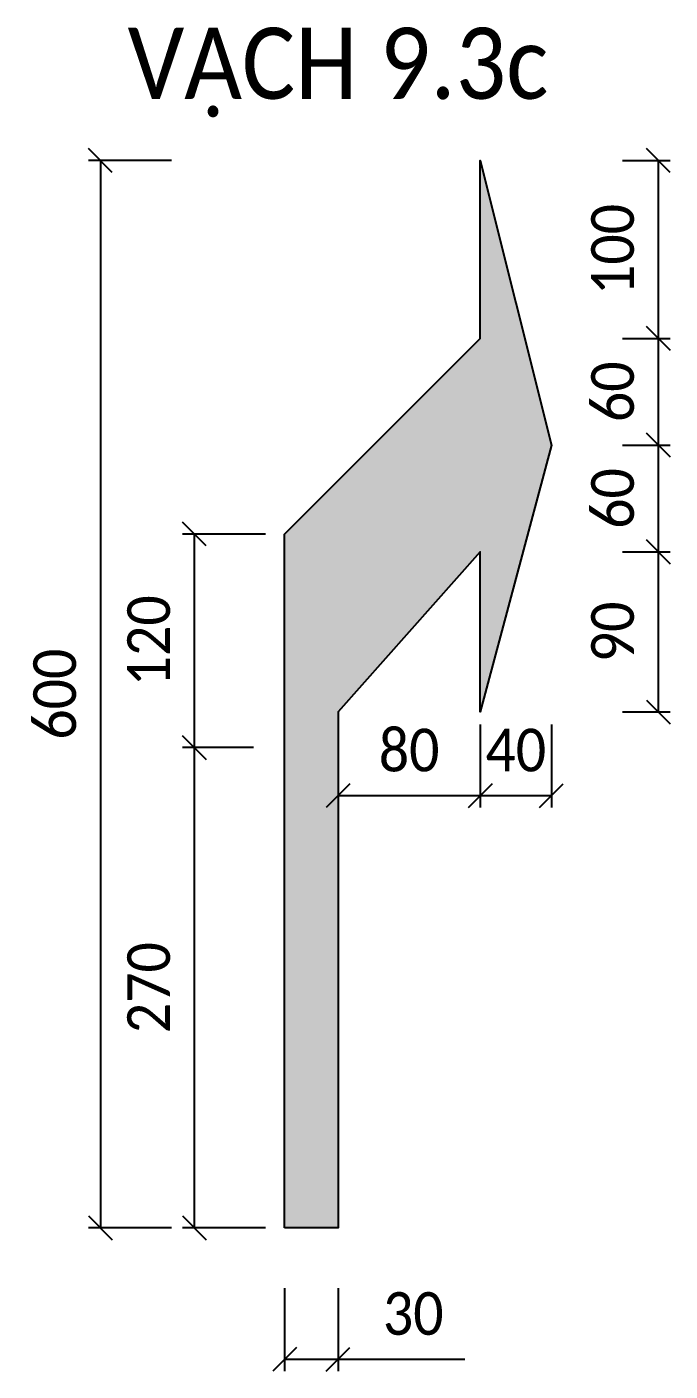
# Model space of a CAD drawing. Header units: metres. Extents: x 933 to 1419, y -2020 to 374.
# Drawn here: x 1054.2 to 1081.4, y -1397.7 to -1341 of the extents above; entities that cross this region are included whole.
import ezdxf
from ezdxf.enums import TextEntityAlignment as Align

# ---------------------------------------------------------------- set-up
doc = ezdxf.new("R2010")
doc.units = ezdxf.units.M
doc.layers.add('ATGT-DIM', color=30, linetype='Continuous')
doc.layers.add('ATGT-Text', color=3, linetype='Continuous')
doc.styles.add('ATGT-Text', font='calibril.ttf', dxfattribs={"width": 0.9})
doc.dimstyles.new('ATGT-DIM', dxfattribs={"dimtxt": 1.8, "dimasz": 1, "dimexe": 0.5, "dimexo": 0.5, "dimgap": 1, "dimtad": 1, "dimdec": 0, "dimlfac": 5, "dimtxsty": 'ATGT-Text', "dimblk": 'OBLIQUE', "dimcen": 0, "dimclrd": 30, "dimclre": 30, "dimclrt": 2, "dimadec": 0, "dimazin": 0, "dimtfac": 1, "dimtdec": 0, "dimtmove": 0, "dimatfit": 3, "dimfxl": 3, "dimfxlon": 1, "dimlwe": -1, "dimarcsym": 2})

# ---------------------------------------------------------------- blocks, each defined once
blk = doc.blocks.new('_Oblique')
at = {"color": 0, "linetype": 'ByBlock', "lineweight": -2}
blk.add_line((-0.5, -0.5), (0.5, 0.5), dxfattribs=at)
blk = doc.blocks.new('*D182')
at = {"layer": 'ATGT-DIM', "color": 30, "transparency": 16777216}
for p, q in [((12.004, -1711.475), (14.008, -1711.475)), ((12.004, -1718.975), (14.008, -1718.975))]:
    blk.add_line(p, q, dxfattribs=at)
at = {"layer": 'ATGT-DIM', "color": 30, "lineweight": -2, "transparency": 16777216}
blk.add_line((13.508, -1711.475), (13.508, -1718.975), dxfattribs=at)
at = {"layer": 'Defpoints', "color": 0, "transparency": 16777216}
for p in [(11.504, -1711.475), (11.504, -1718.975), (13.508, -1718.975)]:
    blk.add_point(p, dxfattribs=at)
at = {"layer": 'ATGT-DIM', "color": 30, "lineweight": -2, "transparency": 16777216}
for p, rotation in [((13.508, -1711.475), 90), ((13.508, -1718.975), 270)]:
    blk.add_blockref('_Oblique', p, dxfattribs=dict(at, rotation=rotation))
at = {"layer": 'ATGT-DIM', "color": 2, "transparency": 16777216, "insert": (11.589, -1715.225), "char_height": 1.8, "attachment_point": 5, "rotation": 90, "style": 'ATGT-Text'}
blk.add_mtext('100', dxfattribs=at)
blk = doc.blocks.new('*D183')
at = {"layer": 'ATGT-DIM', "color": 30, "transparency": 16777216}
for p, q in [((12.004, -1718.975), (14.008, -1718.975)), ((12.004, -1723.475), (14.008, -1723.475))]:
    blk.add_line(p, q, dxfattribs=at)
at = {"layer": 'ATGT-DIM', "color": 30, "lineweight": -2, "transparency": 16777216}
blk.add_line((13.508, -1718.975), (13.508, -1723.475), dxfattribs=at)
at = {"layer": 'Defpoints', "color": 0, "transparency": 16777216}
for p in [(11.504, -1718.975), (11.504, -1723.475), (13.508, -1723.475)]:
    blk.add_point(p, dxfattribs=at)
at = {"layer": 'ATGT-DIM', "color": 30, "lineweight": -2, "transparency": 16777216}
for p, rotation in [((13.508, -1718.975), 90), ((13.508, -1723.475), 270)]:
    blk.add_blockref('_Oblique', p, dxfattribs=dict(at, rotation=rotation))
at = {"layer": 'ATGT-DIM', "color": 2, "transparency": 16777216, "insert": (11.589, -1721.225), "char_height": 1.8, "attachment_point": 5, "rotation": 90, "style": 'ATGT-Text'}
blk.add_mtext('60', dxfattribs=at)
blk = doc.blocks.new('*D184')
at = {"layer": 'ATGT-DIM', "color": 30, "transparency": 16777216}
for p, q in [((12.004, -1723.475), (14.008, -1723.475)), ((12.004, -1727.975), (14.008, -1727.975))]:
    blk.add_line(p, q, dxfattribs=at)
at = {"layer": 'ATGT-DIM', "color": 30, "lineweight": -2, "transparency": 16777216}
blk.add_line((13.508, -1723.475), (13.508, -1727.975), dxfattribs=at)
at = {"layer": 'Defpoints', "color": 0, "transparency": 16777216}
for p in [(11.504, -1723.475), (11.504, -1727.975), (13.508, -1727.975)]:
    blk.add_point(p, dxfattribs=at)
at = {"layer": 'ATGT-DIM', "color": 30, "lineweight": -2, "transparency": 16777216}
for p, rotation in [((13.508, -1723.475), 90), ((13.508, -1727.975), 270)]:
    blk.add_blockref('_Oblique', p, dxfattribs=dict(at, rotation=rotation))
at = {"layer": 'ATGT-DIM', "color": 2, "transparency": 16777216, "insert": (11.589, -1725.725), "char_height": 1.8, "attachment_point": 5, "rotation": 90, "style": 'ATGT-Text'}
blk.add_mtext('60', dxfattribs=at)
blk = doc.blocks.new('*D185')
at = {"layer": 'ATGT-DIM', "color": 30, "transparency": 16777216}
for p, q in [((12.004, -1727.975), (14.008, -1727.975)), ((12.004, -1734.725), (14.008, -1734.725))]:
    blk.add_line(p, q, dxfattribs=at)
at = {"layer": 'ATGT-DIM', "color": 30, "lineweight": -2, "transparency": 16777216}
blk.add_line((13.508, -1727.975), (13.508, -1734.725), dxfattribs=at)
at = {"layer": 'Defpoints', "color": 0, "transparency": 16777216}
for p in [(11.504, -1727.975), (11.504, -1734.725), (13.508, -1734.725)]:
    blk.add_point(p, dxfattribs=at)
at = {"layer": 'ATGT-DIM', "color": 30, "lineweight": -2, "transparency": 16777216}
for p, rotation in [((13.508, -1727.975), 90), ((13.508, -1734.725), 270)]:
    blk.add_blockref('_Oblique', p, dxfattribs=dict(at, rotation=rotation))
at = {"layer": 'ATGT-DIM', "color": 2, "transparency": 16777216, "insert": (11.589, -1731.35), "char_height": 1.8, "attachment_point": 5, "rotation": 90, "style": 'ATGT-Text'}
blk.add_mtext('90', dxfattribs=at)
blk = doc.blocks.new('*D186')
at = {"layer": 'ATGT-DIM', "color": 30, "transparency": 16777216}
for p, q in [((6, -1735.26), (6, -1738.76)), ((9, -1735.26), (9, -1738.76))]:
    blk.add_line(p, q, dxfattribs=at)
at = {"layer": 'ATGT-DIM', "color": 30, "lineweight": -2, "transparency": 16777216}
blk.add_line((9, -1738.26), (6, -1738.26), dxfattribs=at)
at = {"layer": 'Defpoints', "color": 0, "transparency": 16777216}
for p in [(6, -1734.725), (9, -1734.725), (6, -1738.26)]:
    blk.add_point(p, dxfattribs=at)
at = {"layer": 'ATGT-DIM', "color": 30, "lineweight": -2, "transparency": 16777216, "rotation": 180}
blk.add_blockref('_Oblique', (6, -1738.26), dxfattribs=at)
at = {"layer": 'ATGT-DIM', "color": 30, "lineweight": -2, "transparency": 16777216}
blk.add_blockref('_Oblique', (9, -1738.26), dxfattribs=at)
at = {"layer": 'ATGT-DIM', "color": 2, "transparency": 16777216, "insert": (7.5, -1736.341), "char_height": 1.8, "attachment_point": 5, "style": 'ATGT-Text'}
blk.add_mtext('40', dxfattribs=at)
blk = doc.blocks.new('*D187')
at = {"layer": 'ATGT-DIM', "color": 30, "transparency": 16777216}
for p, q in [((6, -1735.26), (6, -1738.76)), ((0, -1736.725), (0, -1738.76))]:
    blk.add_line(p, q, dxfattribs=at)
at = {"layer": 'ATGT-DIM', "color": 30, "lineweight": -2, "transparency": 16777216}
blk.add_line((6, -1738.26), (0, -1738.26), dxfattribs=at)
at = {"layer": 'Defpoints', "color": 0, "transparency": 16777216}
for p in [(6, -1734.725), (0, -1736.225), (0, -1738.26)]:
    blk.add_point(p, dxfattribs=at)
at = {"layer": 'ATGT-DIM', "color": 30, "lineweight": -2, "transparency": 16777216, "rotation": 180}
blk.add_blockref('_Oblique', (0, -1738.26), dxfattribs=at)
at = {"layer": 'ATGT-DIM', "color": 30, "lineweight": -2, "transparency": 16777216}
blk.add_blockref('_Oblique', (6, -1738.26), dxfattribs=at)
at = {"layer": 'ATGT-DIM', "color": 2, "transparency": 16777216, "insert": (3, -1736.341), "char_height": 1.8, "attachment_point": 5, "style": 'ATGT-Text'}
blk.add_mtext('80', dxfattribs=at)
blk = doc.blocks.new('*D188')
at = {"layer": 'ATGT-DIM', "color": 30, "transparency": 16777216}
for p, q in [((-3.567, -1736.225), (-6.559, -1736.225)), ((-3.059, -1756.475), (-6.559, -1756.475))]:
    blk.add_line(p, q, dxfattribs=at)
at = {"layer": 'ATGT-DIM', "color": 30, "lineweight": -2, "transparency": 16777216}
blk.add_line((-6.059, -1756.475), (-6.059, -1736.225), dxfattribs=at)
at = {"layer": 'Defpoints', "color": 0, "transparency": 16777216}
for p in [(-6.059, -1736.225), (-3.067, -1736.225), (-2.25, -1756.475)]:
    blk.add_point(p, dxfattribs=at)
at = {"layer": 'ATGT-DIM', "color": 30, "lineweight": -2, "transparency": 16777216}
for p, rotation in [((-6.059, -1736.225), 90), ((-6.059, -1756.475), 270)]:
    blk.add_blockref('_Oblique', p, dxfattribs=dict(at, rotation=rotation))
at = {"layer": 'ATGT-DIM', "color": 2, "transparency": 16777216, "insert": (-7.978, -1746.35), "char_height": 1.8, "attachment_point": 5, "rotation": 90, "style": 'ATGT-Text'}
blk.add_mtext('270', dxfattribs=at)
blk = doc.blocks.new('*D189')
at = {"layer": 'ATGT-DIM', "color": 30, "transparency": 16777216}
for p, q in [((-3.059, -1727.225), (-6.559, -1727.225)), ((-3.567, -1736.225), (-6.559, -1736.225))]:
    blk.add_line(p, q, dxfattribs=at)
at = {"layer": 'ATGT-DIM', "color": 30, "lineweight": -2, "transparency": 16777216}
blk.add_line((-6.059, -1736.225), (-6.059, -1727.225), dxfattribs=at)
at = {"layer": 'Defpoints', "color": 0, "transparency": 16777216}
for p in [(-6.059, -1727.225), (-2.25, -1727.225), (-3.067, -1736.225)]:
    blk.add_point(p, dxfattribs=at)
at = {"layer": 'ATGT-DIM', "color": 30, "lineweight": -2, "transparency": 16777216}
for p, rotation in [((-6.059, -1727.225), 90), ((-6.059, -1736.225), 270)]:
    blk.add_blockref('_Oblique', p, dxfattribs=dict(at, rotation=rotation))
at = {"layer": 'ATGT-DIM', "color": 2, "transparency": 16777216, "insert": (-7.978, -1731.725), "char_height": 1.8, "attachment_point": 5, "rotation": 90, "style": 'ATGT-Text'}
blk.add_mtext('120', dxfattribs=at)
blk = doc.blocks.new('*D190')
at = {"layer": 'ATGT-DIM', "color": 30, "transparency": 16777216}
for p, q in [((-7.023, -1711.475), (-10.523, -1711.475)), ((-7.023, -1756.475), (-10.523, -1756.475))]:
    blk.add_line(p, q, dxfattribs=at)
at = {"layer": 'ATGT-DIM', "color": 30, "lineweight": -2, "transparency": 16777216}
blk.add_line((-10.023, -1711.475), (-10.023, -1756.475), dxfattribs=at)
at = {"layer": 'Defpoints', "color": 0, "transparency": 16777216}
for p in [(6, -1711.475), (-10.023, -1756.475), (-2.25, -1756.475)]:
    blk.add_point(p, dxfattribs=at)
at = {"layer": 'ATGT-DIM', "color": 30, "lineweight": -2, "transparency": 16777216}
for p, rotation in [((-10.023, -1711.475), 90), ((-10.023, -1756.475), 270)]:
    blk.add_blockref('_Oblique', p, dxfattribs=dict(at, rotation=rotation))
at = {"layer": 'ATGT-DIM', "color": 2, "transparency": 16777216, "insert": (-11.942, -1733.975), "char_height": 1.8, "attachment_point": 5, "rotation": 90, "style": 'ATGT-Text'}
blk.add_mtext('600', dxfattribs=at)
blk = doc.blocks.new('*D191')
at = {"layer": 'ATGT-DIM', "color": 30, "transparency": 16777216}
for p, q in [((-2.25, -1759.017), (-2.25, -1762.517)), ((0, -1759.017), (0, -1762.517))]:
    blk.add_line(p, q, dxfattribs=at)
at = {"layer": 'ATGT-DIM', "color": 30, "lineweight": -2, "transparency": 16777216}
for p, q in [((-2.25, -1762.017), (0, -1762.017)), ((0, -1762.017), (5.348, -1762.017))]:
    blk.add_line(p, q, dxfattribs=at)
at = {"layer": 'Defpoints', "color": 0, "transparency": 16777216}
for p in [(-2.25, -1756.475), (0, -1756.475), (0, -1762.017)]:
    blk.add_point(p, dxfattribs=at)
at = {"layer": 'ATGT-DIM', "color": 30, "lineweight": -2, "transparency": 16777216, "rotation": 180}
blk.add_blockref('_Oblique', (-2.25, -1762.017), dxfattribs=at)
at = {"layer": 'ATGT-DIM', "color": 30, "lineweight": -2, "transparency": 16777216}
blk.add_blockref('_Oblique', (0, -1762.017), dxfattribs=at)
at = {"layer": 'ATGT-DIM', "color": 2, "transparency": 16777216, "insert": (3.174, -1760.097), "char_height": 1.8, "attachment_point": 5, "style": 'ATGT-Text'}
blk.add_mtext('30', dxfattribs=at)
blk = doc.blocks.new('ATGT-Vach9.3c6')
h = blk.add_hatch(color=256)
h.dxf.hatch_style = 1
h.paths.add_polyline_path([(0, 29.25), (0, 0), (2.25, 0), (2.25, 21.75), (8.25, 28.5), (8.25, 21.75), (11.25, 33), (8.25, 45), (8.25, 37.5)])
blk.add_lwpolyline([(0, 0), (0, 29.25), (8.25, 37.5), (8.25, 45), (11.25, 33), (8.25, 21.75), (8.25, 28.5), (2.25, 21.75), (2.25, 0)], close=True)
at = {"layer": 'ATGT-Text', "style": 'ATGT-Text', "width": 0.9}
blk.add_text('VẠCH 9.3c', height=3, dxfattribs=at).set_placement((2.25, 47.599), align=Align.CENTER)
at = {"layer": 'ATGT-DIM'}
for base, p1, p2, angle, picture, middle in [((-7.773, 0), (8.25, 45), (0, 0), 90, '*D190', (-9.692, 22.5)), ((15.758, 37.5), (13.754, 45), (13.754, 37.5), 90, '*D182', (13.839, 41.25)), ((15.758, 33), (13.754, 37.5), (13.754, 33), 90, '*D183', (13.839, 35.25)), ((15.758, 28.5), (13.754, 33), (13.754, 28.5), 90, '*D184', (13.839, 30.75)), ((-3.809, 29.25), (-0.817, 20.25), (0, 29.25), 90, '*D189', (-5.728, 24.75)), ((15.758, 21.75), (13.754, 28.5), (13.754, 21.75), 90, '*D185', (13.839, 25.125)), ((2.25, 18.215), (8.25, 21.75), (2.25, 20.25), 180, '*D187', (5.25, 20.134)), ((-3.809, 20.25), (0, 0), (-0.817, 20.25), 90, '*D188', (-5.728, 10.125))]:
    dim = blk.add_linear_dim(base=base, p1=p1, p2=p2, angle=angle, dimstyle='ATGT-DIM', override={"dimlfac": 13.333333, "dimtxsty": 'ATGT-Text'}, dxfattribs=at)
    dim.commit()
    dim.dimension.update_dxf_attribs({"geometry": picture, "text_midpoint": middle, "insert": (2.25, 1756.475)})
dim = blk.add_linear_dim(base=(8.25, 18.215), p1=(11.25, 21.75), p2=(8.25, 21.75), angle=180, dimstyle='ATGT-DIM', override={"dimlfac": 13.333333, "dimtxsty": 'ATGT-Text'}, dxfattribs=at)
dim.commit()
dim.dimension.update_dxf_attribs({"geometry": '*D186', "text_midpoint": (9.75, 18.215), "dimtype": 128, "insert": (2.25, 1756.475)})
dim = blk.add_linear_dim(base=(2.25, -5.542), p1=(0, 0), p2=(2.25, 0), dimstyle='ATGT-DIM', override={"dimlfac": 13.333333, "dimtxsty": 'ATGT-Text'}, dxfattribs=at)
dim.commit()
dim.dimension.update_dxf_attribs({"geometry": '*D191', "text_midpoint": (5.424, -3.622), "insert": (2.25, 1756.475)})

msp = doc.modelspace()

# ---------------------------------------------------------------- block references
msp.add_blockref('ATGT-Vach9.3c6', (1065.101, -1391.625))

doc.saveas('drawing.dxf')
